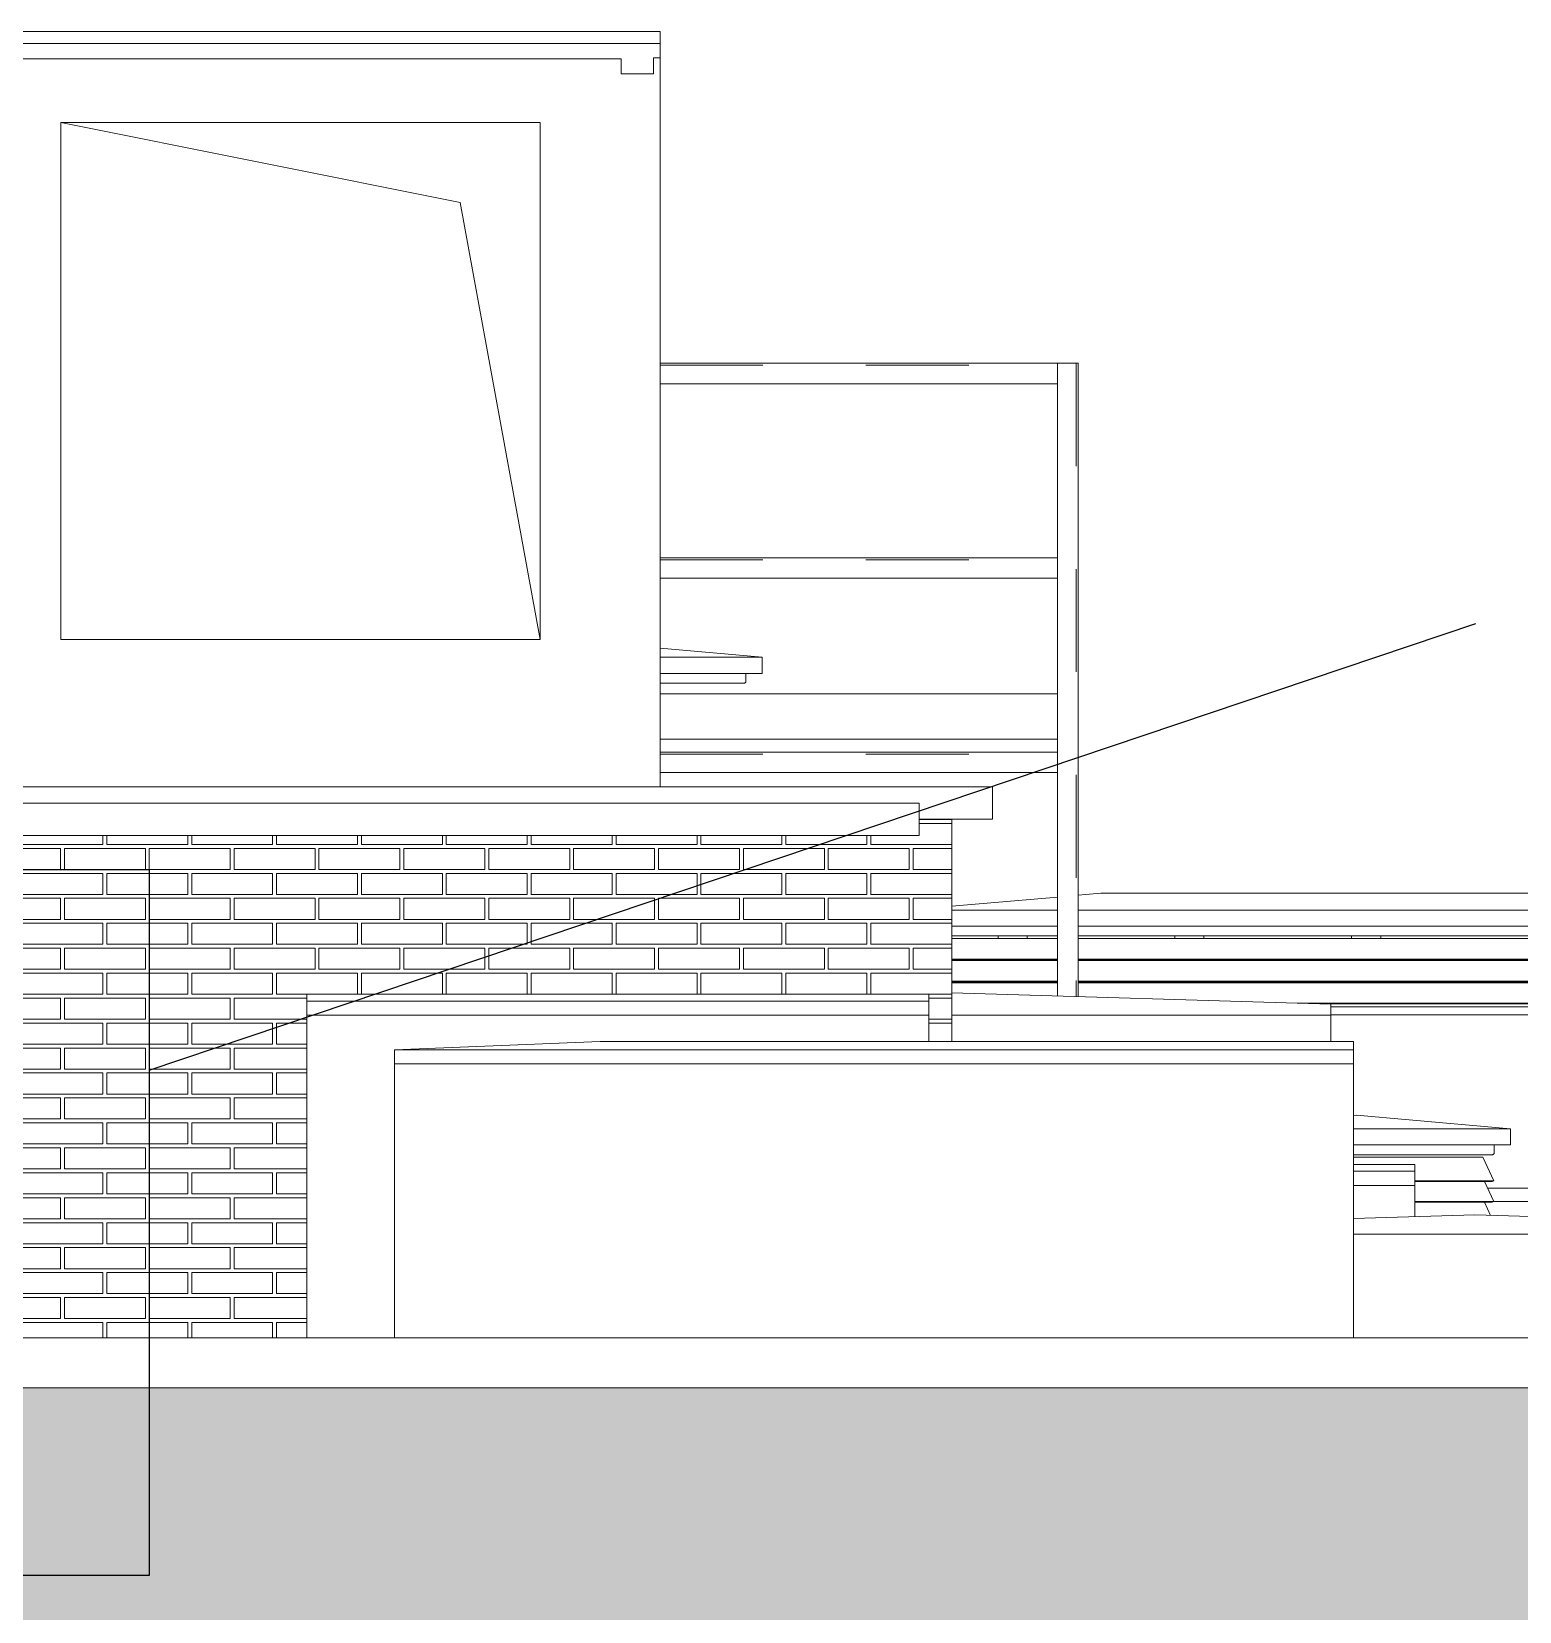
# Model space of a CAD drawing. Header units: millimetres. Extents: x -2128 to 116635, y -18248 to 18481.
# Drawn here: x 53786 to 58378, y 13086 to 17961 of the extents above; entities that cross this region are included whole.
import ezdxf

# ---------------------------------------------------------------- set-up
doc = ezdxf.new("R2010")
doc.units = ezdxf.units.MM
doc.linetypes.add('Штрих', pattern=[635, 317.5, -317.5])
for name, color, linetype, lineweight in [('A-FLOR', 7, 'Continuous', 9), ('A-GENM', 7, 'Continuous', 9), ('A-GENM-HDLN', 7, 'Штрих', 5), ('A-GLAZ', 7, 'Continuous', 9), ('A-GLAZ-1', 7, 'Continuous', 5), ('A-ROOF', 7, 'Continuous', 9), ('A-WALL', 7, 'Continuous', 5), ('A-WALL-PATT', 7, 'Continuous', 5), ('S-BEAM', 7, 'Continuous', 9)]:
    doc.layers.add(name, color=color, linetype=linetype, lineweight=lineweight)
pattern_1 = [(180, (56625.75, 12591), (-2e-14, -154), [125, -137]), (90, (56625.75, 12526), (-262, 2e-14), [65, -89]), (180, (56625.75, 12526), (-2e-14, -154), [125, -137]), (90, (56637.75, 12526), (-262, 2e-14), [65, -89]), (180, (56762.75, 12526), (-2e-14, -154), [125, -137]), (180, (56762.75, 12591), (-2e-14, -154), [125, -137]), (90, (56506.75, 12603), (-262, 2e-14), [65, -89]), (90, (56756.75, 12603), (-262, 2e-14), [65, -89]), (0, (56506.75, 12603), (0, -154), [250, -12]), (0, (56506.75, 12668), (0, -154), [250, -12])]

# ---------------------------------------------------------------- blocks, each defined once
blk = doc.blocks.new('парапет - парапет-18575254-АР2_Фасад ___-А')
at = {"layer": 'A-GENM'}
for p, q in [((-15518.1, 13930), (398.1, 13930)), ((-15511, 13775.9), (391, 13775.9))]:
    blk.add_line(p, q, dxfattribs=at)
blk = doc.blocks.new('ОМ_Уголок_ГОСТ 8509-93 - ОМ_Уголок_ГОСТ 8509-93-V62-АР2_Фасад ___-А')
at = {"layer": 'A-GENM'}
for p, q in [((-10323, 15737), (-11550, 15737)), ((-11550, 15674), (-10323, 15674))]:
    blk.add_line(p, q, dxfattribs=at)
at = {"layer": 'A-GENM-HDLN'}
blk.add_line((-11550, 15731), (-10323, 15731), dxfattribs=at)
blk = doc.blocks.new('ОМ_Уголок_ГОСТ 8509-93 - ОМ_Уголок_ГОСТ 8509-93-35624736-АР2_Фасад ___-А')
at = {"layer": 'A-GENM'}
for p, q in [((-10323, 16937), (-10260, 16937)), ((-10323, 16937), (-10323, 14984.3)), ((-10260, 14982.4), (-10260, 16937))]:
    blk.add_line(p, q, dxfattribs=at)
at = {"layer": 'A-GENM-HDLN'}
for p, q in [((-10323, 16937), (-10266, 16937)), ((-10266, 16937), (-10260, 16937)), ((-10266, 16937), (-10266, 14982.6))]:
    blk.add_line(p, q, dxfattribs=at)
blk = doc.blocks.new('ОМ_Лист_Прокат_ГОСТ 19903-2015 - ОМ_Лист_Прокат_ГОСТ 19903-2015-V63-АР2_Фасад ___-А')
at = {"layer": 'A-GENM'}
for p, q in [((-11550, 15917), (-10323, 15917)), ((-11550, 15777), (-10323, 15777))]:
    blk.add_line(p, q, dxfattribs=at)
blk = doc.blocks.new('ЗВ_Общее_Покрывной элемент_СКБ - ЗВ_Общее_Покрывной элемент_СКБ-28280209-АР2_Фасад ___-А')
at = {"layer": 'S-BEAM'}
for p, q in [((-8995.6, 14391.6), (-7639.1, 14391.6)), ((-7770, 14350), (-8978.5, 14350)), ((-7770, 14300), (-8730, 14300))]:
    blk.add_line(p, q, dxfattribs=at)
blk = doc.blocks.new('ЗВ_Общее_Ламель_СКБ_Полоса - ЗВ_Общее_Ламель_СКБ_Полоса-39497457-АР2_Фасад ___-А')
at = {"layer": 'S-BEAM'}
for p, q in [((-10323, 15093.8), (-10650, 15093.8)), ((-6955.5, 15093.8), (-10260, 15093.8)), ((-6925.9, 15030.4), (-6955.5, 15093.8)), ((-10323, 15030.4), (-10650, 15030.4)), ((-10650, 15028.3), (-10323, 15028.3)), ((-6925.9, 15030.4), (-10260, 15030.4)), ((-10260, 15028.3), (-6930.4, 15028.3)), ((-6930.4, 15028.3), (-6925.9, 15030.4))]:
    blk.add_line(p, q, dxfattribs=at)
blk = doc.blocks.new('ЗВ_Общее_Ламель_СКБ_Полоса - ЗВ_Общее_Ламель_СКБ_Полоса-V69-АР2_Фасад ___-А')
at = {"layer": 'S-BEAM'}
for p, q in [((-10323, 15025.6), (-10650, 15025.6)), ((-6955.5, 15025.6), (-10260, 15025.6)), ((-6925.9, 14962.1), (-6955.5, 15025.6)), ((-6925.9, 14962.1), (-9583.8, 14962.1)), ((-9513.3, 14960), (-6930.4, 14960)), ((-6930.4, 14960), (-6925.9, 14962.1))]:
    blk.add_line(p, q, dxfattribs=at)
blk = doc.blocks.new('ЗВ_Общее_Полоса_СКБ_П-образная - ЗВ_Общее_Полоса_СКБ_П-образная-V70-АР2_Фасад ___-А')
at = {"layer": 'S-BEAM'}
for p, q in [((-10507, 15162.1), (-10507, 15170.2)), ((-10417, 15170.2), (-10417, 15162.1)), ((-10507, 15093.8), (-10507, 15096.6)), ((-10417, 15096.6), (-10417, 15093.8)), ((-10507, 15025.6), (-10507, 15028.3)), ((-10417, 15028.3), (-10417, 15025.6))]:
    blk.add_line(p, q, dxfattribs=at)
blk = doc.blocks.new('ЗВ_Общее_Труба профильная_СКБ - ЗВ_Общее_Труба профильная_СКБ-39497458-АР2_Фасад ___-А')
at = {"layer": 'S-BEAM'}
for p, q in [((-10650, 15170), (-10323, 15170)), ((-10260, 15170), (-6926, 15170)), ((-6920, 15200), (-6920, 15176))]:
    blk.add_line(p, q, dxfattribs=at)
at = {"layer": 'S-BEAM', "flags": 128}
blk.add_lwpolyline([(-6920, 15176), (-6920.2, 15174.7), (-6920.6, 15173.4), (-6921.3, 15172.3), (-6922.3, 15171.3), (-6923.4, 15170.6), (-6924.7, 15170.2), (-6926, 15170)], dxfattribs=at)
blk = doc.blocks.new('ЗВ_Общее_Покрывной элемент_СКБ - ЗВ_Общее_Покрывной элемент_СКБ-39497460-АР2_Фасад ___-А')
at = {"layer": 'S-BEAM'}
for p, q in [((-10323, 15290), (-10650, 15261.4)), ((-10190, 15301.6), (-10260, 15295.5)), ((-10190, 15301.6), (-7460, 15301.6)), ((-6870, 15250), (-7460, 15301.6)), ((-10323, 15250), (-10650, 15250)), ((-6870, 15250), (-10260, 15250)), ((-6870, 15200), (-6870, 15250)), ((-10323, 15200), (-10650, 15200)), ((-6870, 15200), (-10260, 15200))]:
    blk.add_line(p, q, dxfattribs=at)
blk = doc.blocks.new('ЗВ_Общее_Покрывной элемент_СКБ - ЗВ_Общее_Покрывной элемент_СКБ-V71-АР2_Фасад ___-А')
at = {"layer": 'S-BEAM'}
blk.add_line((-7460, 15301.6), (-10190, 15301.6), dxfattribs=at)
blk = doc.blocks.new('ЗВ_Общее_Отлив_СКБ - ЗВ_Общее_Отлив_СКБ-39497462-АР2_Фасад ___-А')
at = {"layer": 'S-BEAM'}
for p, q in [((-9480, 14951.5), (-6870, 14951.5)), ((-9480, 14926.5), (-6870, 14926.5)), ((-6950.5, 14960), (-6870, 14951.5)), ((-6870, 14951.5), (-6870, 14926.5))]:
    blk.add_line(p, q, dxfattribs=at)
blk = doc.blocks.new('ЗВ_Общее_Полоса_СКБ_Г-образная - ЗВ_Общее_Полоса_СКБ_Г-образная-V73-АР2_Фасад ___-А')
at = {"layer": 'S-BEAM'}
for p, q in [((-9961.3, 15162.1), (-9961.3, 15170.2)), ((-9871.3, 15170.2), (-9871.3, 15162.1)), ((-9961.3, 15093.8), (-9961.3, 15096.6)), ((-9871.3, 15096.6), (-9871.3, 15093.8)), ((-9961.3, 15025.6), (-9961.3, 15028.3)), ((-9871.3, 15028.3), (-9871.3, 15025.6))]:
    blk.add_line(p, q, dxfattribs=at)
blk = doc.blocks.new('ЗВ_Общее_Труба профильная_СКБ - ЗВ_Общее_Труба профильная_СКБ-28283679-АР2_Фасад ___-А')
at = {"layer": 'S-BEAM'}
blk.add_line((-11285, 15956), (-11285, 15980), dxfattribs=at)
at = {"layer": 'S-BEAM', "flags": 128}
blk.add_lwpolyline([(-11291, 15950), (-11289.7, 15950.2), (-11288.4, 15950.6), (-11287.3, 15951.3), (-11286.3, 15952.3), (-11285.6, 15953.4), (-11285.2, 15954.7), (-11285, 15956)], dxfattribs=at)
blk = doc.blocks.new('ЗВ_Общее_Труба профильная_СКБ - ЗВ_Общее_Труба профильная_СКБ-28279590-АР2_Фасад ___-А')
at = {"layer": 'S-BEAM'}
for p, q in [((-11550, 15950), (-11291, 15950)), ((-11285, 15980), (-11285, 15956))]:
    blk.add_line(p, q, dxfattribs=at)
at = {"layer": 'S-BEAM', "flags": 128}
blk.add_lwpolyline([(-11285, 15956), (-11285.2, 15954.7), (-11285.6, 15953.4), (-11286.3, 15952.3), (-11287.3, 15951.3), (-11288.4, 15950.6), (-11289.7, 15950.2), (-11291, 15950)], dxfattribs=at)
blk = doc.blocks.new('ЗВ_Общее_Покрывной элемент_СКБ - ЗВ_Общее_Покрывной элемент_СКБ-28283681-АР2_Фасад ___-А')
at = {"layer": 'S-BEAM'}
for p, q in [((-11550, 16057.6), (-11235, 16030)), ((-11235, 16030), (-11235, 15980))]:
    blk.add_line(p, q, dxfattribs=at)
blk = doc.blocks.new('ЗВ_Общее_Покрывной элемент_СКБ - ЗВ_Общее_Покрывной элемент_СКБ-28283682-АР2_Фасад ___-А')
at = {"layer": 'S-BEAM'}
for p, q in [((-11235, 16030), (-11550, 16057.6)), ((-11235, 16030), (-11550, 16030)), ((-11235, 15980), (-11235, 16030)), ((-11235, 15980), (-11550, 15980))]:
    blk.add_line(p, q, dxfattribs=at)
blk = doc.blocks.new('ЗВ_Общее_Ламель_СКБ_Полоса - ЗВ_Общее_Ламель_СКБ_Полоса-28283678-АР2_Фасад ___-А')
at = {"layer": 'S-BEAM'}
for p, q in [((-9005.4, 14412.5), (-8976.7, 14350.9)), ((-8976.7, 14350.9), (-8981.2, 14348.7))]:
    blk.add_line(p, q, dxfattribs=at)
blk = doc.blocks.new('ЗВ_Общее_Ламель_СКБ_Полоса - ЗВ_Общее_Ламель_СКБ_Полоса-28279588-АР2_Фасад ___-А')
at = {"layer": 'S-BEAM'}
for p, q in [((-8976.7, 14350.9), (-9005.4, 14412.5)), ((-8976.7, 14350.9), (-9220, 14350.9)), ((-9220, 14348.7), (-8981.2, 14348.7)), ((-8981.2, 14348.7), (-8976.7, 14350.9))]:
    blk.add_line(p, q, dxfattribs=at)
blk = doc.blocks.new('ЗВ_Общее_Ламель_СКБ_Полоса - ЗВ_Общее_Ламель_СКБ_Полоса-V75-АР2_Фасад ___-А')
at = {"layer": 'S-BEAM'}
blk.add_line((-8986.3, 14307.7), (-9005.4, 14348.7), dxfattribs=at)
blk = doc.blocks.new('ЗВ_Общее_Ламель_СКБ_Полоса - ЗВ_Общее_Ламель_СКБ_Полоса-V76-АР2_Фасад ___-А')
at = {"layer": 'S-BEAM'}
for p, q in [((-9010.5, 14487.1), (-9410, 14487.1)), ((-8976.7, 14414.6), (-9010.5, 14487.1)), ((-8976.7, 14414.6), (-9220, 14414.6)), ((-9220, 14412.5), (-8981.2, 14412.5)), ((-8981.2, 14412.5), (-8976.7, 14414.6))]:
    blk.add_line(p, q, dxfattribs=at)
blk = doc.blocks.new('ЗВ_Общее_Труба профильная_СКБ - ЗВ_Общее_Труба профильная_СКБ-V77-АР2_Фасад ___-А')
at = {"layer": 'S-BEAM'}
for p, q in [((-9410, 14495), (-8981, 14495)), ((-8975, 14525), (-8975, 14501))]:
    blk.add_line(p, q, dxfattribs=at)
at = {"layer": 'S-BEAM', "flags": 128}
blk.add_lwpolyline([(-8975, 14501), (-8975.2, 14499.7), (-8975.6, 14498.4), (-8976.3, 14497.3), (-8977.3, 14496.3), (-8978.4, 14495.6), (-8979.7, 14495.2), (-8981, 14495)], dxfattribs=at)
blk = doc.blocks.new('ЗВ_Общее_Покрывной элемент_СКБ - ЗВ_Общее_Покрывной элемент_СКБ-V78-АР2_Фасад ___-А')
at = {"layer": 'S-BEAM'}
for p, q in [((-9400, 14616.6), (-8925, 14575)), ((-8925, 14575), (-8925, 14525))]:
    blk.add_line(p, q, dxfattribs=at)
blk = doc.blocks.new('ЗВ_Общее_Покрывной элемент_СКБ - ЗВ_Общее_Покрывной элемент_СКБ-V79-АР2_Фасад ___-А')
at = {"layer": 'S-BEAM'}
for p, q in [((-9400, 14616.6), (-9410, 14615.7)), ((-8925, 14575), (-9400, 14616.6)), ((-8925, 14575), (-9410, 14575)), ((-8925, 14525), (-8925, 14575)), ((-8925, 14525), (-9410, 14525))]:
    blk.add_line(p, q, dxfattribs=at)
blk = doc.blocks.new('Фартук_СКБ_Полоса - Ф1_860 мм_Стена 650 мм-34563020-АР2_Фасад ___-А')
at = {"layer": 'A-GENM'}
for p, q in [((-10524.2, 15629.9), (-27410, 15629.9)), ((-10524.2, 15629.9), (-10524.2, 15530)), ((-10750, 15530), (-10524.2, 15530))]:
    blk.add_line(p, q, dxfattribs=at)
blk = doc.blocks.new('AR_Отверстие прямоугольное _в стене__БезПР - AR_Отверстие прямоугольное _в стене__БезПР-35795093-АР2_Фасад ___-А')
at = {"layer": 'A-GLAZ-1'}
for p, q in [((-12166.7, 17433.3), (-13400, 17680)), ((-11920, 16085), (-12166.7, 17433.3))]:
    blk.add_line(p, q, dxfattribs=at)

msp = doc.modelspace()

# ---------------------------------------------------------------- hatches: boundary and pattern name
at = {"layer": 'A-WALL-PATT'}
h = msp.add_hatch(dxfattribs=at)
h.set_pattern_fill('FP_43', color=256, style=0, pattern_type=2)
h.set_pattern_definition(pattern_1)
h.paths.add_polyline_path([(56555.8, 14843.9), (56625.8, 14843.9), (56625.8, 15530), (56525.8, 15530), (56525.8, 15480), (56375.8, 15480), (56375.8, 14990), (56555.8, 14990), (56555.8, 14907.1)], flags=0)
h = msp.add_hatch(dxfattribs=at)
h.set_pattern_fill('FP_43', color=256, style=0, pattern_type=2)
h.set_pattern_definition(pattern_1)
h.paths.add_polyline_path([(52193.5, 13930), (52295.8, 13930), (52295.8, 13967), (51825.8, 13967), (51825.8, 13930)], flags=17)
h.paths.add_polyline_path([(54635.8, 13930), (54635.8, 14990), (56375.8, 14990), (56375.8, 15480), (51825.8, 15480), (51825.8, 15230), (52935.8, 15230), (52935.8, 14988.2), (52995.8, 14990), (53695.8, 14969), (53695.8, 13930)])
h.paths.add_polyline_path([(51825.8, 14030), (52295.8, 14030), (52295.8, 14070), (51825.8, 14070)], flags=17)
h.paths.add_polyline_path([(52127.1, 14210), (52295.8, 14210), (52295.8, 14567), (51825.8, 14567), (51825.8, 14210)])
h.paths.add_polyline_path([(52027.4, 14630), (52295.8, 14630), (52295.8, 14969), (52872.8, 14986.3), (52872.8, 15167), (51825.8, 15167), (51825.8, 14630)], flags=17)
h = msp.add_hatch(dxfattribs=at)
h.set_pattern_fill('FP_38', color=256, style=0, pattern_type=2)
h.set_pattern_definition([(180, (67625.75, 8471), (-2e-14, -154), [125, -137]), (90, (67625.75, 8406), (-262, 2e-14), [65, -89]), (180, (67625.75, 8406), (-2e-14, -154), [125, -137]), (90, (67637.75, 8406), (-262, 2e-14), [65, -89]), (180, (67762.75, 8406), (-2e-14, -154), [125, -137]), (180, (67762.75, 8471), (-2e-14, -154), [125, -137]), (90, (67506.75, 8483), (-262, 2e-14), [65, -89]), (90, (67756.75, 8483), (-262, 2e-14), [65, -89]), (0, (67506.75, 8483), (0, -154), [250, -12]), (0, (67506.75, 8548), (0, -154), [250, -12])])
h.paths.add_polyline_path([(66752.7, 8400), (67375.8, 8400), (67375.8, 13776), (51825.8, 13776), (51825.8, 10529.7), (52502.8, 10529.7), (52502, 10380.8), (52499.8, 10378.2), (52496.7, 10377), (52452.8, 10377), (52452.8, 8400), (63558.8, 8400)], flags=0)
h.paths.add_polyline_path([(60298.9, 9163), (59955.8, 9164), (59955.8, 9200), (58675.8, 9200), (58675.8, 9163), (56375.8, 9164), (56375.8, 9170), (54975.8, 9170), (54975.8, 9200), (54075.8, 9200), (54075.8, 11700), (54975.8, 11700), (54975.8, 11711), (56375.8, 11711), (56375.8, 11700), (63558.8, 11700), (63558.8, 9200), (62055.8, 9200), (62055.8, 9163), (60638.8, 9163)], flags=0)
h.paths.add_polyline_path([(56375.8, 9247), (56375.8, 9324), (54975.8, 9324), (54975.8, 9247), (56349.4, 9247)], flags=0)
h.paths.add_polyline_path([(55034.4, 9401), (56375.8, 9401), (56375.8, 9478), (54975.8, 9478), (54975.8, 9401)], flags=0)
h.paths.add_polyline_path([(55543.9, 9555), (56375.8, 9555), (56375.8, 9632), (54975.8, 9632), (54975.8, 9555), (55289.1, 9555)], flags=0)
h.paths.add_polyline_path([(55543.9, 9709), (56375.8, 9709), (56375.8, 9786), (54975.8, 9786), (54975.8, 9709)], flags=0)
h.paths.add_polyline_path([(55543.9, 9863), (56375.8, 9863), (56375.8, 9940), (54975.8, 9940), (54975.8, 9863)], flags=0)
h.paths.add_polyline_path([(55543.9, 10017), (56375.8, 10017), (56375.8, 10094), (54975.8, 10094), (54975.8, 10017)], flags=0)
h.paths.add_polyline_path([(55832, 10171), (56375.8, 10171), (56375.8, 10248), (54975.8, 10248), (54975.8, 10171), (55543.9, 10171)], flags=0)
h.paths.add_polyline_path([(56375.8, 10325), (56375.8, 10402), (54975.8, 10402), (54975.8, 10325), (55745.8, 10325)], flags=0)
h.paths.add_polyline_path([(55543.9, 10479), (56375.8, 10479), (56375.8, 10556), (54975.8, 10556), (54975.8, 10479)], flags=0)
h.paths.add_polyline_path([(55573.3, 10633), (56375.8, 10633), (56375.8, 10710), (54975.8, 10710), (54975.8, 10633), (55543.9, 10633)], flags=0)
h.paths.add_polyline_path([(55487, 10787), (56375.8, 10787), (56375.8, 10864), (54975.8, 10864), (54975.8, 10787)], flags=0)
h.paths.add_polyline_path([(56375.8, 10941), (56375.8, 11018), (54975.8, 11018), (54975.8, 10941), (55543.9, 10941)], flags=0)
h.paths.add_polyline_path([(55543.9, 11095), (56375.8, 11095), (56375.8, 11172), (54975.8, 11172), (54975.8, 11095), (55314.6, 11095)], flags=0)
h.paths.add_polyline_path([(55543.9, 11249), (56375.8, 11249), (56375.8, 11326), (54975.8, 11326), (54975.8, 11249), (55228.3, 11249)], flags=0)
h.paths.add_polyline_path([(55543.9, 11403), (56375.8, 11403), (56375.8, 11480), (54975.8, 11480), (54975.8, 11403), (55142.1, 11403)], flags=0)
h.paths.add_polyline_path([(56375.8, 11557), (56375.8, 11634), (54975.8, 11634), (54975.8, 11557), (55543.9, 11557)], flags=0)

# ---------------------------------------------------------------- linework, layer by layer
at = {"color": 1}
msp.add_line((54149, 14756), (58244, 16134), dxfattribs=at)
msp.add_lwpolyline([(52134, 15375), (54149, 15375), (54149, 13196), (52134, 13196)], close=True, dxfattribs=at)
at = {"layer": 'A-FLOR'}
for p, q in [((40025.8, 15580), (56525.8, 15580)), ((56525.8, 15580), (56525.8, 15480)), ((56525.8, 15480), (40025.8, 15480))]:
    msp.add_line(p, q, dxfattribs=at)
at = {"layer": 'A-ROOF'}
for p, q in [((55725.8, 17960.6), (51855.8, 17960.6)), ((55725.8, 17960.6), (55725.8, 17880)), ((55725.8, 17924), (51855.8, 17924)), ((51855.8, 17876.8), (55605.8, 17876.8)), ((55605.8, 17876.8), (55605.8, 17830)), ((55705.8, 17830), (55705.8, 17880)), ((55705.8, 17880), (55725.8, 17880)), ((55705.8, 17830), (55605.8, 17830)), ((54635.8, 14925), (54635.8, 14990)), ((56555.8, 14990), (54635.8, 14990)), ((56555.8, 14969), (54635.8, 14969)), ((56555.8, 14925), (56555.8, 14990)), ((57795.8, 14959), (56625.8, 14994.1)), ((54635.8, 14925), (56555.8, 14925)), ((56625.8, 14925), (57795.8, 14925)), ((57795.8, 14959), (57795.8, 14925)), ((55540.8, 14843.9), (54905.8, 14819)), ((57865.8, 14843.9), (55540.8, 14843.9)), ((57865.8, 14843.9), (57865.8, 14775)), ((54905.8, 14775), (54905.8, 14819)), ((57865.8, 14819), (54905.8, 14819)), ((54905.8, 14775), (57865.8, 14775)), ((57865.8, 14465), (58055.8, 14465)), ((58055.8, 14444), (57865.8, 14444)), ((58055.8, 14465), (58055.8, 14400)), ((57865.8, 14400), (58055.8, 14400)), ((58240.8, 14309.1), (57865.8, 14297.9)), ((58745.8, 14294), (58240.8, 14309.1)), ((57865.8, 14250), (58745.8, 14250))]:
    msp.add_line(p, q, dxfattribs=at)
at = {"layer": 'A-WALL'}
for p, q in [((55725.8, 17880), (55725.8, 15629.9)), ((53875.8, 16085), (53875.8, 17680)), ((53875.8, 17680), (55355.8, 17680)), ((55355.8, 17680), (55355.8, 16085)), ((55355.8, 16085), (53875.8, 16085)), ((56625.8, 15530), (56625.8, 14843.9)), ((54635.8, 13930), (54635.8, 14925)), ((56555.8, 14843.9), (56555.8, 14925)), ((57795.8, 14843.9), (57795.8, 14925)), ((54905.8, 13930), (54905.8, 14775)), ((57865.8, 13930), (57865.8, 14775)), ((58055.8, 14303.6), (58055.8, 14400))]:
    msp.add_line(p, q, dxfattribs=at)

# ---------------------------------------------------------------- block references
at = {"layer": 'A-GENM'}
for name, p in [('ОМ_Уголок_ГОСТ 8509-93 - ОМ_Уголок_ГОСТ 8509-93-V62-АР2_Фасад ___-А', (67275.8, 1200)), ('ОМ_Уголок_ГОСТ 8509-93 - ОМ_Уголок_ГОСТ 8509-93-35624736-АР2_Фасад ___-А', (67275.8, 0)), ('ОМ_Уголок_ГОСТ 8509-93 - ОМ_Уголок_ГОСТ 8509-93-V62-АР2_Фасад ___-А', (67275.8, 600)), ('ОМ_Лист_Прокат_ГОСТ 19903-2015 - ОМ_Лист_Прокат_ГОСТ 19903-2015-V63-АР2_Фасад ___-А', (67275.8, 0)), ('ОМ_Уголок_ГОСТ 8509-93 - ОМ_Уголок_ГОСТ 8509-93-V62-АР2_Фасад ___-А', (67275.8, 0)), ('Фартук_СКБ_Полоса - Ф1_860 мм_Стена 650 мм-34563020-АР2_Фасад ___-А', (67275.8, 0)), ('парапет - парапет-18575254-АР2_Фасад ___-А', (67275.8, 0))]:
    msp.add_blockref(name, p, dxfattribs=at)
at = {"layer": 'A-GLAZ'}
msp.add_blockref('AR_Отверстие прямоугольное _в стене__БезПР - AR_Отверстие прямоугольное _в стене__БезПР-35795093-АР2_Фасад ___-А', (67275.8, 0), dxfattribs=at)
at = {"layer": 'S-BEAM'}
for name, p in [('ЗВ_Общее_Покрывной элемент_СКБ - ЗВ_Общее_Покрывной элемент_СКБ-28283681-АР2_Фасад ___-А', (67275.8, 0)), ('ЗВ_Общее_Покрывной элемент_СКБ - ЗВ_Общее_Покрывной элемент_СКБ-28283682-АР2_Фасад ___-А', (67275.8, 0)), ('ЗВ_Общее_Труба профильная_СКБ - ЗВ_Общее_Труба профильная_СКБ-28279590-АР2_Фасад ___-А', (67275.8, 0)), ('ЗВ_Общее_Труба профильная_СКБ - ЗВ_Общее_Труба профильная_СКБ-28283679-АР2_Фасад ___-А', (67275.8, 0)), ('ЗВ_Общее_Покрывной элемент_СКБ - ЗВ_Общее_Покрывной элемент_СКБ-39497460-АР2_Фасад ___-А', (67275.8, 0)), ('ЗВ_Общее_Покрывной элемент_СКБ - ЗВ_Общее_Покрывной элемент_СКБ-V71-АР2_Фасад ___-А', (67275.8, 0)), ('ЗВ_Общее_Труба профильная_СКБ - ЗВ_Общее_Труба профильная_СКБ-39497458-АР2_Фасад ___-А', (67275.8, 0)), ('ЗВ_Общее_Ламель_СКБ_Полоса - ЗВ_Общее_Ламель_СКБ_Полоса-39497457-АР2_Фасад ___-А', (67275.8, 68.3)), ('ЗВ_Общее_Полоса_СКБ_П-образная - ЗВ_Общее_Полоса_СКБ_П-образная-V70-АР2_Фасад ___-А', (67275.8, 0)), ('ЗВ_Общее_Полоса_СКБ_Г-образная - ЗВ_Общее_Полоса_СКБ_Г-образная-V73-АР2_Фасад ___-А', (67275.8, 0)), ('ЗВ_Общее_Полоса_СКБ_Г-образная - ЗВ_Общее_Полоса_СКБ_Г-образная-V73-АР2_Фасад ___-А', (67821.4, 0)), ('ЗВ_Общее_Ламель_СКБ_Полоса - ЗВ_Общее_Ламель_СКБ_Полоса-39497457-АР2_Фасад ___-А', (67275.8, 0)), ('ЗВ_Общее_Ламель_СКБ_Полоса - ЗВ_Общее_Ламель_СКБ_Полоса-V69-АР2_Фасад ___-А', (67275.8, 0)), ('ЗВ_Общее_Отлив_СКБ - ЗВ_Общее_Отлив_СКБ-39497462-АР2_Фасад ___-А', (67275.8, 0)), ('ЗВ_Общее_Покрывной элемент_СКБ - ЗВ_Общее_Покрывной элемент_СКБ-V79-АР2_Фасад ___-А', (67275.8, 0)), ('ЗВ_Общее_Покрывной элемент_СКБ - ЗВ_Общее_Покрывной элемент_СКБ-V78-АР2_Фасад ___-А', (67275.8, 0)), ('ЗВ_Общее_Труба профильная_СКБ - ЗВ_Общее_Труба профильная_СКБ-V77-АР2_Фасад ___-А', (67275.8, 0)), ('ЗВ_Общее_Ламель_СКБ_Полоса - ЗВ_Общее_Ламель_СКБ_Полоса-V76-АР2_Фасад ___-А', (67275.8, 0)), ('ЗВ_Общее_Труба профильная_СКБ - ЗВ_Общее_Труба профильная_СКБ-28283679-АР2_Фасад ___-А', (69585.8, -1455)), ('ЗВ_Общее_Ламель_СКБ_Полоса - ЗВ_Общее_Ламель_СКБ_Полоса-28279588-АР2_Фасад ___-А', (67275.8, 0)), ('ЗВ_Общее_Ламель_СКБ_Полоса - ЗВ_Общее_Ламель_СКБ_Полоса-28283678-АР2_Фасад ___-А', (67275.8, 0)), ('ЗВ_Общее_Покрывной элемент_СКБ - ЗВ_Общее_Покрывной элемент_СКБ-28280209-АР2_Фасад ___-А', (67275.8, 0)), ('ЗВ_Общее_Ламель_СКБ_Полоса - ЗВ_Общее_Ламель_СКБ_Полоса-V75-АР2_Фасад ___-А', (67275.8, 0))]:
    msp.add_blockref(name, p, dxfattribs=at)

doc.saveas('drawing.dxf')
